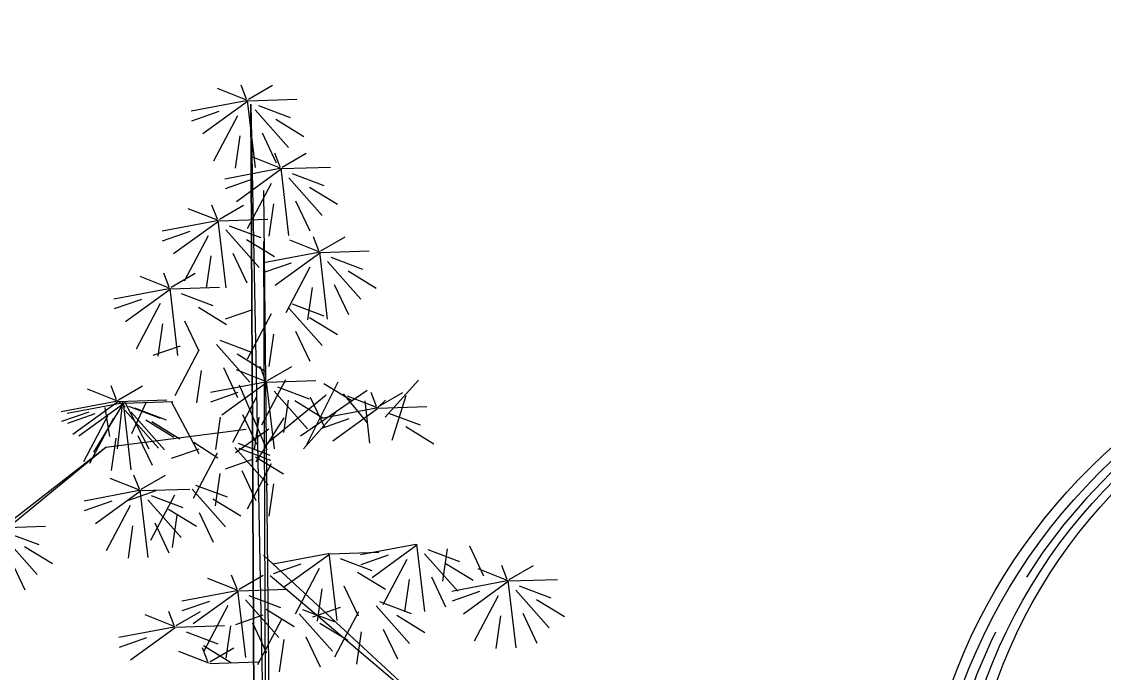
# Model space of a CAD drawing. Header units: metres. Extents: x 563371 to 571261, y 2062953 to 2068466.
# Drawn here: x 568771.158 to 568775.673, y 2065932.216 to 2065934.933 of the extents above; entities that cross this region are included whole.
import ezdxf

# ---------------------------------------------------------------- set-up
doc = ezdxf.new("R2010")
doc.units = ezdxf.units.M
doc.linetypes.add('CENTER2', pattern=[1.125, 0.75, -0.125, 0.125, -0.125])
doc.linetypes.add('HIDDEN', pattern=[0.375, 0.25, -0.125])
for name, color, linetype in [('1-CAY XANH', 7, 'CONTINUOUS'), ('Den', 7, 'CONTINUOUS'), ('ghichieudai', 7, 'CONTINUOUS'), ('LogDg phu', 7, 'CONTINUOUS'), ('MATCATDUONG', 8, 'CONTINUOUS')]:
    doc.layers.add(name, color=color, linetype=linetype)

# ---------------------------------------------------------------- blocks, each defined once
blk = doc.blocks.new('den2')
at = {"layer": 'Den', "color": 7}
for points in [[(0.005, 57.121, -0.242861), (7.365, 64.824), (12.182, 66.445)], [(0.761, 56.591, -0.260971), (7.612, 64.279), (12.364, 65.927)]]:
    blk.add_lwpolyline(points, format="xyb", dxfattribs=at)
at = {"layer": 'Den', "color": 8}
for points in [[(0.034, 56.388, -0.255439), (7.392, 64.666), (12.22, 66.327)], [(0.531, 56.62, -0.254549), (7.487, 64.399), (12.315, 66.065)]]:
    blk.add_lwpolyline(points, format="xyb", dxfattribs=at)
at = {"layer": 'Den', "color": 5, "linetype": 'CENTER2', "ltscale": 10}
blk.add_lwpolyline([(0.306, 56.673, -0.250225), (7.474, 64.529), (12.278, 66.188)], format="xyb", dxfattribs=at)
blk = doc.blocks.new('ca')
at = {"layer": '1-CAY XANH', "color": 3}
for p, q in [((0.68, 65.045), (0.234, 65.306)), ((0.698, 65.022), (1.256, 65.243)), ((0.717, 65.045), (0.819, 65.306)), ((0.687, 65.018), (-0.216, 65.046)), ((0.555, 63.779), (0.701, 65.026)), ((0.722, 65.018), (1.742, 64.827)), ((0.496, 64.928), (-0.089, 64.708)), ((0.559, 64.85), (-0.058, 64.154)), ((0.641, 64.954), (0.546, 46.012)), ((0.641, 64.954), (0.641, 64.954)), ((0.641, 64.954), (0.641, 64.954)), ((0.698, 65.006), (1.529, 64.406)), ((1.229, 64.821), (1.74, 64.643)), ((0.177, 64.675), (-0.343, 64.358)), ((0.886, 64.742), (1.331, 63.901)), ((0.431, 64.421), (0.169, 63.868)), ((0.842, 64.37), (0.927, 63.771)), ((0.057, 63.787), (-0.39, 64.047)), ((0.094, 63.787), (0.196, 64.047)), ((0.075, 63.763), (0.633, 63.984)), ((0.064, 63.76), (-0.839, 63.788)), ((-0.127, 63.67), (-0.713, 63.449)), ((-0.068, 62.521), (0.078, 63.767)), ((0.075, 63.748), (0.906, 63.147)), ((0.099, 63.76), (1.119, 63.568)), ((-0.446, 63.416), (-0.966, 63.099)), ((-0.064, 63.591), (-0.681, 62.895)), ((0.263, 63.484), (0.708, 62.642)), ((0.606, 63.563), (1.117, 63.385)), ((-0.192, 63.163), (-0.454, 62.609)), ((0.218, 63.111), (0.304, 62.512)), ((1.221, 62.821), (0.774, 63.081)), ((1.239, 62.797), (1.797, 63.018)), ((1.258, 62.821), (1.36, 63.081)), ((1.228, 62.793), (0.325, 62.821)), ((1.037, 62.703), (0.451, 62.483)), ((1.099, 62.625), (0.482, 61.929)), ((1.096, 61.554), (1.242, 62.801)), ((1.239, 62.781), (2.07, 62.181)), ((1.263, 62.793), (2.283, 62.602)), ((-0.66, 62.236), (-1.107, 62.496)), ((-0.642, 62.212), (-0.084, 62.433)), ((-0.623, 62.236), (-0.521, 62.496)), ((0.718, 62.45), (0.198, 62.133)), ((1.427, 62.517), (1.872, 61.676)), ((1.77, 62.596), (2.281, 62.418)), ((-0.653, 62.209), (-1.556, 62.236)), ((-0.785, 60.97), (-0.639, 62.216)), ((-0.618, 62.209), (0.402, 62.017)), ((-0.844, 62.118), (-1.43, 61.898)), ((-0.782, 62.04), (-1.399, 61.344)), ((-0.642, 62.197), (0.189, 61.596)), ((-0.111, 62.011), (0.4, 61.834)), ((0.972, 62.196), (0.71, 61.643)), ((1.382, 62.145), (1.468, 61.546)), ((-1.163, 61.865), (-1.683, 61.548)), ((-0.454, 61.933), (-0.009, 61.091)), ((2.114, 61.562), (1.668, 61.822)), ((2.151, 61.562), (2.253, 61.822)), ((-0.909, 61.612), (-1.172, 61.058)), ((2.132, 61.538), (2.691, 61.76)), ((-0.499, 61.56), (-0.413, 60.961)), ((2.121, 61.535), (1.218, 61.563)), ((1.931, 61.445), (1.345, 61.224)), ((1.989, 60.296), (2.135, 61.542)), ((2.132, 61.523), (2.964, 60.922)), ((2.156, 61.535), (3.176, 61.343)), ((-0.127, 61.254), (-0.713, 61.034)), ((2.321, 61.259), (2.765, 60.417)), ((2.664, 61.338), (3.174, 61.16)), ((-0.064, 61.176), (-0.681, 60.48)), ((0.263, 61.068), (0.708, 60.227)), ((0.606, 61.147), (1.117, 60.969)), ((1.611, 61.191), (1.091, 60.875)), ((-0.446, 61), (-0.966, 60.684)), ((1.865, 60.938), (1.603, 60.384)), ((2.276, 60.886), (2.362, 60.287)), ((-0.192, 60.747), (-0.454, 60.194)), ((0.218, 60.696), (0.304, 60.096)), ((1.214, 60.58), (0.628, 60.36)), ((1.276, 60.502), (0.659, 59.806)), ((1.947, 60.473), (2.457, 60.295)), ((0.894, 60.327), (0.374, 60.01)), ((1.603, 60.394), (2.048, 59.553)), ((0.327, 59.833), (-0.119, 60.093)), ((0.345, 59.809), (0.904, 60.03)), ((0.364, 59.833), (0.466, 60.093)), ((1.148, 60.073), (0.886, 59.52)), ((1.559, 60.022), (1.645, 59.423)), ((-1.852, 59.154), (-2.469, 59.841)), ((-0.397, 58.648), (-0.983, 59.811)), ((0.334, 59.806), (-0.569, 59.834)), ((-0.007, 59.845), (0.438, 59.004)), ((0.202, 58.567), (0.348, 59.813)), ((0.369, 59.806), (1.389, 59.614)), ((-1.73, 59.35), (-2.177, 59.61)), ((-1.693, 59.35), (-1.591, 59.61)), ((-0.284, 58.812), (-1.519, 59.658)), ((-0.716, 59.777), (-1.236, 59.461)), ((0.144, 59.716), (-0.442, 59.495)), ((0.206, 59.637), (-0.411, 58.941)), ((0.336, 58.541), (0.846, 59.746)), ((0.345, 59.794), (1.177, 59.193)), ((0.877, 59.609), (1.387, 59.431)), ((3.09, 59.474), (2.644, 59.735)), ((3.108, 59.451), (3.666, 59.672)), ((3.127, 59.474), (3.229, 59.735)), ((-1.979, 58.726), (-2.241, 59.555)), ((-1.855, 59.467), (-1.709, 59.33)), ((-1.712, 59.326), (-1.154, 59.547)), ((-1.569, 58.674), (-1.483, 59.458)), ((-1.524, 59.047), (-1.079, 59.588)), ((0.334, 58.675), (-0.757, 59.569)), ((-0.463, 59.524), (-0.725, 58.971)), ((-0.176, 59.462), (-0.696, 59.145)), ((-0.052, 59.473), (0.034, 58.873)), ((0.534, 59.53), (0.978, 58.688)), ((1.594, 58.475), (2.104, 59.428)), ((2.986, 59.415), (2.083, 59.443)), ((3.097, 59.447), (2.194, 59.475)), ((2.979, 59.443), (2.532, 58.571)), ((2.841, 58.85), (2.579, 59.428)), ((2.854, 58.176), (3, 59.423)), ((2.965, 59.34), (3.111, 59.455)), ((2.997, 59.419), (3.555, 58.509)), ((2.997, 59.403), (3.828, 58.803)), ((3.016, 59.443), (3.118, 58.571)), ((3.021, 59.415), (4.041, 59.224)), ((3.108, 59.435), (3.94, 58.835)), ((3.132, 59.447), (4.152, 59.255)), ((-1.723, 59.323), (-2.626, 59.351)), ((-1.914, 59.232), (-2.5, 59.012)), ((-1.712, 59.311), (-0.881, 58.71)), ((-1.688, 59.323), (-0.668, 59.131)), ((-0.335, 58.569), (-0.952, 59.257)), ((0.795, 59.206), (0.533, 58.653)), ((2.795, 59.325), (2.209, 59.105)), ((2.857, 59.247), (2.24, 58.551)), ((2.907, 59.357), (2.321, 59.137)), ((2.969, 59.279), (2.352, 58.583)), ((3.252, 58.799), (3.338, 59.331)), ((3.528, 59.218), (4.039, 59.04)), ((3.64, 59.25), (4.15, 59.072)), ((-1.181, 59.125), (-0.67, 58.948)), ((0.542, 58.328), (0.022, 59.143)), ((0.489, 59.157), (0.575, 58.558)), ((1.206, 59.155), (1.292, 58.555)), ((2.476, 59.072), (1.956, 58.755)), ((3.185, 59.139), (3.63, 58.298)), ((3.296, 59.171), (3.741, 58.33)), ((-2.233, 58.979), (-2.753, 58.662)), ((0.923, 58.503), (0.306, 58.939)), ((2.73, 58.818), (2.468, 58.265)), ((0.871, 58.672), (0.285, 58.452)), ((1.251, 58.396), (1.696, 58.686)), ((3.14, 58.767), (3.226, 58.168)), ((0.551, 58.419), (0.031, 58.102)), ((0.861, 58.582), (0.275, 58.361)), ((0.933, 58.594), (0.316, 57.898)), ((1.261, 58.486), (1.705, 57.645)), ((1.604, 58.565), (2.114, 58.387)), ((0.262, 58.292), (0.706, 57.451)), ((0.605, 58.371), (1.115, 58.193)), ((0.805, 58.165), (0.543, 57.612)), ((1.216, 58.114), (1.302, 57.514)), ((2.668, 57.82), (2.221, 58.08)), ((2.686, 57.796), (3.244, 58.017)), ((2.705, 57.82), (2.807, 58.08)), ((0.217, 57.92), (0.303, 57.321)), ((1.665, 57.896), (1.079, 57.676)), ((1.727, 57.818), (1.11, 57.122)), ((2.675, 57.793), (1.772, 57.821)), ((2.543, 56.554), (2.689, 57.8)), ((1.345, 57.643), (0.825, 57.326)), ((2.484, 57.703), (1.898, 57.482)), ((2.546, 57.624), (1.929, 56.928)), ((2.054, 57.711), (2.499, 56.869)), ((2.398, 57.789), (2.908, 57.612)), ((2.686, 57.781), (3.517, 57.18)), ((2.71, 57.793), (3.73, 57.601)), ((3.217, 57.596), (3.728, 57.418)), ((2.165, 57.449), (1.645, 57.132)), ((2.874, 57.517), (3.319, 56.675)), ((1.599, 57.39), (1.337, 56.836)), ((2.01, 57.338), (2.096, 56.739)), ((2.419, 57.196), (2.157, 56.642)), ((2.829, 57.144), (2.915, 56.545)), ((5.345, 57.104), (4.442, 57.132)), ((5.154, 57.014), (4.568, 56.794)), ((-2.584, 55.554), (-2.438, 56.8)), ((-2.417, 56.793), (-1.397, 56.601)), ((5.216, 56.936), (4.599, 56.24)), ((-3.413, 56.768), (-3.676, 56.214)), ((-2.643, 56.703), (-3.228, 56.482)), ((-2.58, 56.624), (-3.197, 55.928)), ((-3.003, 56.716), (-2.917, 56.117)), ((-2.441, 56.781), (-1.61, 56.18)), ((-1.91, 56.596), (-1.399, 56.418)), ((-0.83, 56.625), (-1.733, 56.653)), ((-0.962, 55.386), (-0.816, 56.632)), ((-0.819, 56.613), (0.013, 56.012)), ((-0.794, 56.625), (0.225, 56.433)), ((4.835, 56.761), (4.315, 56.444)), ((-4.152, 56.146), (-4.598, 56.406)), ((-4.115, 56.146), (-4.013, 56.406)), ((-2.962, 56.449), (-3.482, 56.132)), ((-2.253, 56.517), (-1.808, 55.675)), ((-1.02, 56.535), (-1.606, 56.314)), ((-0.287, 56.428), (0.223, 56.25)), ((5.089, 56.507), (4.826, 55.954)), ((-4.134, 56.122), (-3.576, 56.344)), ((-2.708, 56.196), (-2.97, 55.642)), ((-1.339, 56.281), (-1.86, 55.965)), ((-0.63, 56.349), (-0.186, 55.507)), ((0.856, 55.965), (0.41, 56.226)), ((0.893, 55.965), (0.995, 56.226)), ((-4.145, 56.119), (-5.048, 56.147)), ((-4.335, 56.029), (-4.921, 55.809)), ((-4.277, 54.88), (-4.131, 56.126)), ((-4.134, 56.107), (-3.303, 55.506)), ((-4.11, 56.119), (-3.09, 55.927)), ((-2.297, 56.144), (-2.211, 55.545)), ((-1.086, 56.028), (-1.348, 55.474)), ((0.874, 55.942), (1.433, 56.163)), ((-4.273, 55.95), (-4.89, 55.254)), ((-3.946, 55.843), (-3.501, 55.001)), ((-3.602, 55.922), (-3.092, 55.744)), ((-0.675, 55.976), (-0.589, 55.377)), ((0.863, 55.938), (-0.04, 55.966)), ((0.673, 55.848), (0.087, 55.628)), ((0.731, 54.699), (0.877, 55.946)), ((0.899, 55.938), (1.918, 55.747)), ((-4.655, 55.775), (-5.175, 55.459)), ((-1.749, 55.736), (-2.335, 55.516)), ((-1.687, 55.658), (-2.304, 54.962)), ((-1.016, 55.629), (-0.506, 55.451)), ((-0.319, 55.591), (-0.905, 55.37)), ((0.353, 55.595), (-0.167, 55.278)), ((0.735, 55.77), (0.118, 55.074)), ((1.063, 55.662), (1.507, 54.821)), ((1.406, 55.741), (1.916, 55.563)), ((-4.401, 55.522), (-4.663, 54.968)), ((-3.99, 55.471), (-3.904, 54.871)), ((-2.068, 55.483), (-2.588, 55.166)), ((-1.359, 55.55), (-0.914, 54.709)), ((-0.257, 55.512), (-0.874, 54.816)), ((0.071, 55.405), (0.516, 54.563)), ((0.414, 55.484), (0.925, 55.306)), ((2.02, 55.292), (1.574, 55.552)), ((2.038, 55.268), (2.597, 55.489)), ((2.057, 55.292), (2.159, 55.552)), ((-1.815, 55.229), (-2.077, 54.676)), ((-0.638, 55.337), (-1.158, 55.02)), ((0.607, 55.341), (0.345, 54.788)), ((1.018, 55.29), (1.104, 54.691)), ((2.027, 55.265), (1.124, 55.292)), ((2.038, 55.252), (2.87, 54.652)), ((2.062, 55.265), (3.082, 55.073)), ((-1.404, 55.178), (-1.318, 54.579)), ((-0.384, 55.084), (-0.647, 54.53)), ((0.026, 55.032), (0.112, 54.433)), ((1.837, 55.174), (1.251, 54.954)), ((2.57, 55.067), (3.08, 54.889)), ((1.397, 54.618), (0.951, 54.878)), ((1.517, 54.921), (0.997, 54.604)), ((1.415, 54.594), (1.973, 54.815)), ((1.434, 54.618), (1.536, 54.878)), ((1.404, 54.591), (0.501, 54.619))]:
    blk.add_line(p, q, dxfattribs=at)
at = {"layer": '1-CAY XANH', "color": 17}
for p, q in [((0.641, 64.954), (-0.644, 0.027)), ((0.305, 0.047), (0.641, 64.954)), ((0.405, 63.355), (-0.261, 0)), ((0.405, 62.413), (0.148, 0)), ((2.587, 59.104), (2.067, 58.787)), ((0.723, 58.926), (3.326, 58.595)), ((3.326, 58.595), (7.066, 55.521)), ((3.326, 58.595), (5.247, 57.099)), ((0.404, 56.599), (-3.127, 53.332)), ((-3.127, 53.332), (0.279, 56.212)), ((0.874, 55.926), (1.706, 55.326))]:
    blk.add_line(p, q, dxfattribs=at)

msp = doc.modelspace()

# ---------------------------------------------------------------- linework, layer by layer
at = {"layer": 'LogDg phu', "linetype": 'HIDDEN', "ltscale": 50}
msp.add_lwpolyline([(568591.5975, 2065804.2063, 0.411844), (568601.5056, 2065798.8404), (568793.597, 2065855.1205, 0.431462), (568798.8802, 2065865.4924), (568769.4971, 2065947.6316, 0.425903), (568758.9728, 2065952.3565), (568753.0059, 2065949.9505, -0.022858), (568734.8118, 2065943.5642), (568572.6133, 2065894.8322, 0.414577), (568567.2564, 2065884.8591), (568591.5975, 2065804.2063)], format="xyb", dxfattribs=at)

# ---------------------------------------------------------------- next in the draw order: wipeouts: each hides what was drawn before it
msp.add_wipeout([(568538.5548, 2065837.1158), (569134.3908, 2065836.3611), (569086.2233, 2065956.1498), (568779.0042, 2065956.6832), (568600.6017, 2065960.3155)]).dxf.layer = 'ghichieudai'

# ---------------------------------------------------------------- next in the draw order: block references
at = {"layer": 'Den', "color": 3, "linetype": 'Continuous', "extrusion": (3.31378e-12, 1.1371e-08, 1), "xscale": 0.2109375, "yscale": 0.2109375, "zscale": 0.2109375000000001}
msp.add_blockref('den2', (568774.9853, 2065919.974, 0.0235), dxfattribs=at)
at = {"layer": 'MATCATDUONG', "color": 3, "linetype": 'Continuous', "extrusion": (3.31378e-12, 1.1371e-08, 1), "xscale": -0.2249999999767169, "yscale": 0.2250000000931323, "zscale": 0.2250000000000004}
msp.add_blockref('ca', (568772.2572, 2065919.974, 0.0235), dxfattribs=at)

doc.saveas('drawing.dxf')
